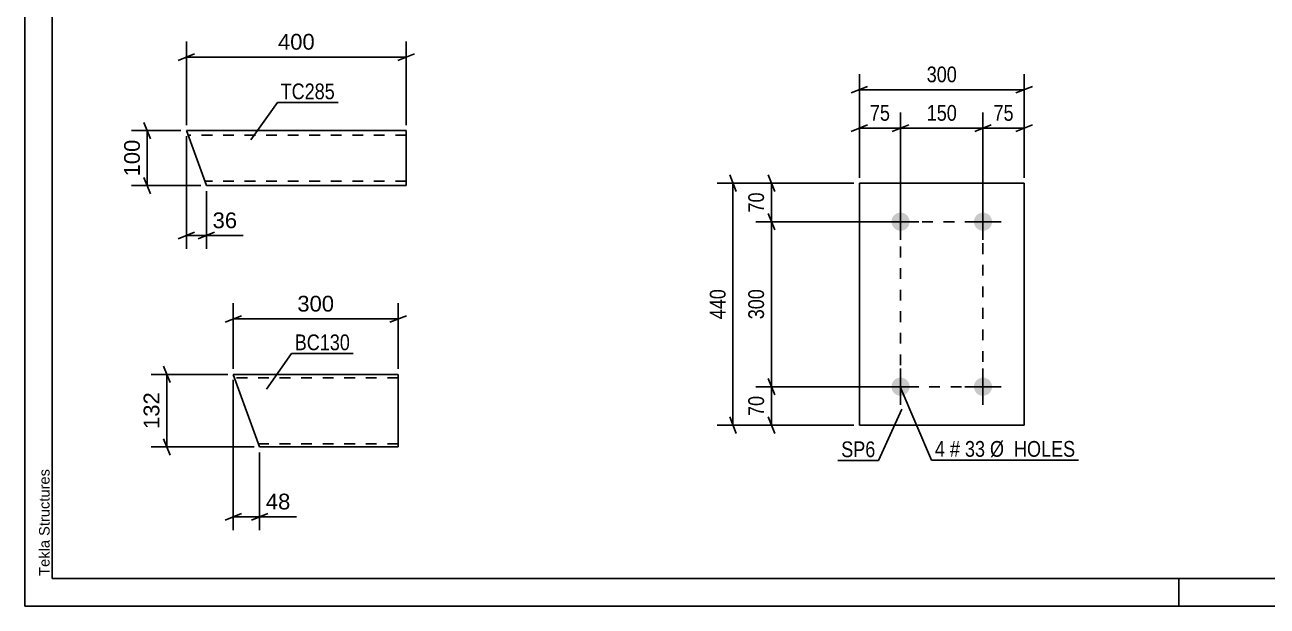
# Model space of a CAD drawing. Header units: millimetres. Extents: x 0 to 420, y 0 to 297.
# Drawn here: x 0 to 226.1, y 0 to 105.7 of the extents above; entities that cross this region are included whole.
import ezdxf

# ---------------------------------------------------------------- set-up
doc = ezdxf.new("R2010")
doc.units = ezdxf.units.MM
doc.linetypes.add('DXK_LINE_DOT2', pattern=[3.9198, 1.9599, -1.9599])
doc.styles.add('Arial', font='ARIAL.TTF', dxfattribs={"height": 0.2})
doc.styles.add('Arial Narrow', font='ARIALN.TTF', dxfattribs={"height": 0.2})

# ---------------------------------------------------------------- blocks, each defined once
blk = doc.blocks.new('Unknown-284859174-1134')
at = {"color": 5, "linetype": 'Continuous'}
for p, q in [((0, 297), (0, 0)), ((5, 292), (5, 5)), ((0, 0), (0, 5)), ((5, 5), (415, 5)), ((210, 0), (210, 5)), ((0, 0), (420, 0))]:
    blk.add_line(p, q, dxfattribs=at)
at = {"color": 174, "linetype": 'Continuous', "style": 'Arial'}
blk.add_text('Tekla Structures', height=1.9102, rotation=90, dxfattribs=at).set_placement((4.5, 5.5))
blk = doc.blocks.new('Part-284859174-6633 - 6632')
at = {"color": 2, "linetype": 'Continuous'}
for p, q in [((67.93, 42.14), (37.93, 42.14)), ((42.73, 28.94), (37.93, 42.14)), ((67.93, 42.14), (67.93, 42.05)), ((67.93, 42.05), (67.93, 40.94)), ((67.93, 40.94), (67.93, 30.14)), ((67.93, 28.94), (67.93, 30.14)), ((67.93, 28.94), (42.73, 28.94))]:
    blk.add_line(p, q, dxfattribs=at)
at = {"color": 7, "linetype": 'DXK_LINE_DOT2'}
for p, q in [((67.93, 41.54), (38.15, 41.54)), ((67.93, 41.79), (67.93, 40.94)), ((67.93, 29.54), (42.52, 29.54)), ((42.61, 29.29), (42.73, 28.94)), ((67.93, 29.03), (67.93, 29.29)), ((67.93, 28.94), (67.93, 29.03))]:
    blk.add_line(p, q, dxfattribs=at)
blk = doc.blocks.new('Part-284859174-5397 - 5396')
at = {"color": 2, "linetype": 'Continuous'}
for p, q in [((151.87, 32.9), (151.87, 76.9)), ((151.87, 76.9), (181.87, 76.9)), ((181.87, 76.9), (181.87, 32.9)), ((181.87, 32.9), (151.87, 32.9))]:
    blk.add_line(p, q, dxfattribs=at)
blk = doc.blocks.new('Bolt-284859174-5398 - 5396')
at = {"linetype": 'Continuous'}
for points in [[(159.37, 71.55, -1), (159.37, 68.25, -1)], [(174.37, 71.55, -1), (174.37, 68.25, -1)], [(159.37, 41.55, -1), (159.37, 38.25, -1)], [(174.37, 41.55, -1), (174.37, 38.25, -1)]]:
    blk.add_hatch(color=1, dxfattribs=at).paths.add_polyline_path(points)
at = {"color": 1, "linetype": 'Continuous'}
for p, q in [((159.37, 73.2), (159.37, 66.6)), ((174.37, 73.2), (174.37, 66.6)), ((156.07, 69.9), (162.67, 69.9)), ((171.07, 69.9), (177.67, 69.9)), ((159.37, 43.2), (159.37, 36.6)), ((174.37, 43.2), (174.37, 36.6)), ((156.07, 39.9), (162.67, 39.9)), ((171.07, 39.9), (177.67, 39.9))]:
    blk.add_line(p, q, dxfattribs=at)
blk = doc.blocks.new('Part-284859174-6616 - 6615')
at = {"color": 2, "linetype": 'Continuous'}
for p, q in [((69.4, 86.46), (29.4, 86.46)), ((33.04, 76.46), (29.4, 86.46)), ((69.4, 86.46), (69.4, 84.86)), ((69.4, 84.86), (69.4, 76.46)), ((69.4, 76.46), (33.04, 76.46))]:
    blk.add_line(p, q, dxfattribs=at)
at = {"color": 7, "linetype": 'DXK_LINE_DOT2'}
for p, q in [((69.4, 85.66), (29.69, 85.66)), ((69.4, 77.26), (32.75, 77.26))]:
    blk.add_line(p, q, dxfattribs=at)
blk = doc.blocks.new('Rectangle-284859174-6837 - 5396')
at = {"color": 1, "linetype": 'DXK_LINE_DOT2'}
blk.add_lwpolyline([(159.37, 69.9), (174.37, 69.9), (174.37, 39.9), (159.37, 39.9), (159.37, 69.9)], close=True, dxfattribs=at)
blk = doc.blocks.new('StraightDimension-284859174-6744 - 6632')
at = {"color": 7, "linetype": 'Continuous'}
for p, q in [((26.43, 40.64), (25.23, 43.64)), ((36.93, 42.14), (22.98, 42.14)), ((25.83, 28.94), (25.83, 42.14)), ((25.23, 30.44), (26.43, 27.44)), ((41.73, 28.94), (22.98, 28.94))]:
    blk.add_line(p, q, dxfattribs=at)
at = {"color": 0}
blk.add_wipeout([(25.08, 39.48), (20.88, 39.48), (20.88, 31.61), (25.08, 31.61)], dxfattribs=at)
at = {"color": 3, "style": 'Arial'}
blk.add_text('132', height=2.865, rotation=90.0002, dxfattribs=at).set_placement((24.48, 32.21))
blk = doc.blocks.new('StraightDimension-284859174-6715 - 6632')
at = {"color": 7, "linetype": 'Continuous'}
for p, q in [((37.93, 43.14), (37.93, 55.06)), ((67.93, 43.14), (67.93, 55.06)), ((39.43, 52.81), (36.43, 51.61)), ((37.93, 52.21), (67.93, 52.21)), ((66.43, 51.61), (69.43, 52.81))]:
    blk.add_line(p, q, dxfattribs=at)
at = {"color": 0}
blk.add_wipeout([(56.87, 52.96), (56.87, 57.16), (48.99, 57.16), (48.99, 52.96)], dxfattribs=at)
at = {"color": 3, "style": 'Arial'}
blk.add_text('300', height=2.865, dxfattribs=at).set_placement((49.59, 53.56))
blk = doc.blocks.new('StraightDimension-284859174-6726 - 6632')
at = {"color": 7, "linetype": 'Continuous'}
for p, q in [((37.93, 41.14), (37.93, 13.83)), ((42.73, 27.94), (42.73, 13.83)), ((36.43, 15.63), (39.43, 16.83)), ((37.93, 16.23), (42.73, 16.23)), ((44.23, 16.83), (41.23, 15.63))]:
    blk.add_line(p, q, dxfattribs=at)
at = {"color": 0}
blk.add_wipeout([(48.91, 16.98), (48.91, 21.18), (43.26, 21.18), (43.26, 16.98)], dxfattribs=at)
at = {"color": 7, "linetype": 'Continuous'}
blk.add_line((42.73, 16.23), (49.43, 16.23), dxfattribs=at)
blk.add_line((42.73, 16.23), (49.43, 16.23), dxfattribs=at)
at = {"color": 3, "style": 'Arial'}
blk.add_text('48', height=2.865, dxfattribs=at).set_placement((43.86, 17.58))
blk = doc.blocks.new('StraightDimension-284859174-5600 - 5396')
at = {"color": 7, "linetype": 'Continuous'}
for p, q in [((150.87, 76.9), (133.02, 76.9)), ((135.27, 78.4), (136.47, 75.4)), ((135.87, 69.9), (135.87, 76.9)), ((136.47, 68.4), (135.27, 71.4)), ((158.37, 69.9), (133.02, 69.9))]:
    blk.add_line(p, q, dxfattribs=at)
at = {"color": 0}
blk.add_wipeout([(135.12, 75.83), (130.92, 75.83), (130.92, 70.97), (135.12, 70.97)], dxfattribs=at)
at = {"color": 3, "style": 'Arial Narrow'}
blk.add_text('70', height=2.863, rotation=90.0002, dxfattribs=at).set_placement((134.52, 71.57))
blk = doc.blocks.new('StraightDimension-284859174-5601 - 5396')
at = {"color": 7, "linetype": 'Continuous'}
for p, q in [((136.47, 68.4), (135.27, 71.4)), ((158.37, 69.9), (133.02, 69.9)), ((135.87, 39.9), (135.87, 69.9)), ((135.27, 41.4), (136.47, 38.4)), ((158.37, 39.9), (133.02, 39.9))]:
    blk.add_line(p, q, dxfattribs=at)
at = {"color": 0}
blk.add_wipeout([(135.12, 58.24), (130.92, 58.24), (130.92, 51.56), (135.12, 51.56)], dxfattribs=at)
at = {"color": 3, "style": 'Arial Narrow'}
blk.add_text('300', height=2.863, rotation=90.0002, dxfattribs=at).set_placement((134.52, 52.16))
blk = doc.blocks.new('StraightDimension-284859174-5602 - 5396')
at = {"color": 7, "linetype": 'Continuous'}
for p, q in [((135.27, 41.4), (136.47, 38.4)), ((158.37, 39.9), (133.02, 39.9)), ((135.87, 32.9), (135.87, 39.9)), ((136.47, 31.4), (135.27, 34.4)), ((150.87, 32.9), (133.02, 32.9))]:
    blk.add_line(p, q, dxfattribs=at)
at = {"color": 0}
blk.add_wipeout([(135.12, 38.83), (130.92, 38.83), (130.92, 33.97), (135.12, 33.97)], dxfattribs=at)
at = {"color": 3, "style": 'Arial Narrow'}
blk.add_text('70', height=2.863, rotation=90.0002, dxfattribs=at).set_placement((134.52, 34.57))
blk = doc.blocks.new('StraightDimension-284859174-5612 - 5396')
at = {"color": 7, "linetype": 'Continuous'}
for p, q in [((150.87, 76.9), (126.02, 76.9)), ((129.47, 75.4), (128.27, 78.4)), ((128.87, 32.9), (128.87, 76.9)), ((128.27, 34.4), (129.47, 31.4)), ((150.87, 32.9), (126.02, 32.9))]:
    blk.add_line(p, q, dxfattribs=at)
at = {"color": 0}
blk.add_wipeout([(128.12, 58.24), (123.92, 58.24), (123.92, 51.56), (128.12, 51.56)], dxfattribs=at)
at = {"color": 3, "style": 'Arial Narrow'}
blk.add_text('440', height=2.863, rotation=90.0002, dxfattribs=at).set_placement((127.52, 52.16))
blk = doc.blocks.new('StraightDimension-284859174-5616 - 5396')
at = {"color": 7, "linetype": 'Continuous'}
for p, q in [((174.37, 70.9), (174.37, 89.75)), ((181.87, 77.9), (181.87, 89.75)), ((172.87, 86.3), (175.87, 87.5)), ((174.37, 86.9), (181.87, 86.9)), ((183.37, 87.5), (180.37, 86.3))]:
    blk.add_line(p, q, dxfattribs=at)
at = {"color": 0}
blk.add_wipeout([(180.55, 87.65), (180.55, 91.85), (175.69, 91.85), (175.69, 87.65)], dxfattribs=at)
at = {"color": 3, "style": 'Arial Narrow'}
blk.add_text('75', height=2.863, dxfattribs=at).set_placement((176.29, 88.25))
blk = doc.blocks.new('StraightDimension-284859174-5617 - 5396')
at = {"color": 7, "linetype": 'Continuous'}
for p, q in [((159.37, 70.9), (159.37, 89.75)), ((174.37, 70.9), (174.37, 89.75)), ((160.87, 87.5), (157.87, 86.3)), ((159.37, 86.9), (174.37, 86.9)), ((172.87, 86.3), (175.87, 87.5))]:
    blk.add_line(p, q, dxfattribs=at)
at = {"color": 0}
blk.add_wipeout([(170.21, 87.65), (170.21, 91.85), (163.53, 91.85), (163.53, 87.65)], dxfattribs=at)
at = {"color": 3, "style": 'Arial Narrow'}
blk.add_text('150', height=2.863, dxfattribs=at).set_placement((164.13, 88.25))
blk = doc.blocks.new('StraightDimension-284859174-5618 - 5396')
at = {"color": 7, "linetype": 'Continuous'}
for p, q in [((151.87, 77.9), (151.87, 89.75)), ((159.37, 70.9), (159.37, 89.75)), ((150.37, 86.3), (153.37, 87.5)), ((151.87, 86.9), (159.37, 86.9)), ((160.87, 87.5), (157.87, 86.3))]:
    blk.add_line(p, q, dxfattribs=at)
at = {"color": 0}
blk.add_wipeout([(158.05, 87.65), (158.05, 91.85), (153.19, 91.85), (153.19, 87.65)], dxfattribs=at)
at = {"color": 3, "style": 'Arial Narrow'}
blk.add_text('75', height=2.863, dxfattribs=at).set_placement((153.79, 88.25))
blk = doc.blocks.new('StraightDimension-284859174-5628 - 5396')
at = {"color": 7, "linetype": 'Continuous'}
for p, q in [((151.87, 77.9), (151.87, 96.75)), ((181.87, 77.9), (181.87, 96.75)), ((153.37, 94.5), (150.37, 93.3)), ((151.87, 93.9), (181.87, 93.9)), ((180.37, 93.3), (183.37, 94.5))]:
    blk.add_line(p, q, dxfattribs=at)
at = {"color": 0}
blk.add_wipeout([(170.21, 94.65), (170.21, 98.85), (163.53, 98.85), (163.53, 94.65)], dxfattribs=at)
at = {"color": 3, "style": 'Arial Narrow'}
blk.add_text('300', height=2.863, dxfattribs=at).set_placement((164.13, 95.25))
blk = doc.blocks.new('StraightDimension-284859174-6690 - 6615')
at = {"color": 7, "linetype": 'Continuous'}
for p, q in [((28.4, 86.46), (19.43, 86.46)), ((21.68, 87.96), (22.88, 84.96)), ((22.28, 76.46), (22.28, 86.46)), ((22.88, 74.96), (21.68, 77.96)), ((32.04, 76.46), (19.43, 76.46))]:
    blk.add_line(p, q, dxfattribs=at)
at = {"color": 0}
blk.add_wipeout([(21.53, 85.4), (17.33, 85.4), (17.33, 77.53), (21.53, 77.53)], dxfattribs=at)
at = {"color": 3, "style": 'Arial'}
blk.add_text('100', height=2.865, rotation=90.0002, dxfattribs=at).set_placement((20.93, 78.13))
blk = doc.blocks.new('StraightDimension-284859174-6671 - 6615')
at = {"color": 7, "linetype": 'Continuous'}
for p, q in [((29.4, 85.46), (29.4, 64.97)), ((33.04, 75.46), (33.04, 64.97)), ((27.9, 66.77), (30.9, 67.97)), ((34.54, 67.97), (31.54, 66.77)), ((29.4, 67.37), (33.04, 67.37))]:
    blk.add_line(p, q, dxfattribs=at)
at = {"color": 0}
blk.add_wipeout([(39.21, 68.12), (39.21, 72.32), (33.57, 72.32), (33.57, 68.12)], dxfattribs=at)
at = {"color": 7, "linetype": 'Continuous'}
blk.add_line((33.04, 67.37), (39.74, 67.37), dxfattribs=at)
blk.add_line((33.04, 67.37), (39.74, 67.37), dxfattribs=at)
at = {"color": 3, "style": 'Arial'}
blk.add_text('36', height=2.865, dxfattribs=at).set_placement((34.17, 68.72))
blk = doc.blocks.new('StraightDimension-284859174-6660 - 6615')
at = {"color": 7, "linetype": 'Continuous'}
for p, q in [((29.4, 87.46), (29.4, 102.68)), ((69.4, 87.46), (69.4, 102.68)), ((30.9, 100.43), (27.9, 99.23)), ((29.4, 99.83), (69.4, 99.83)), ((67.9, 99.23), (70.9, 100.43))]:
    blk.add_line(p, q, dxfattribs=at)
at = {"color": 0}
blk.add_wipeout([(53.34, 100.58), (53.34, 104.78), (45.47, 104.78), (45.47, 100.58)], dxfattribs=at)
at = {"color": 3, "style": 'Arial'}
blk.add_text('400', height=2.865, dxfattribs=at).set_placement((46.07, 101.18))
blk = doc.blocks.new('Mark-284859174-6768 - 6632')
at = {"color": 0}
blk.add_wipeout([(59.17, 46.53), (59.17, 49.53), (49.12, 49.53), (49.12, 46.53)], dxfattribs=at)
blk.add_wipeout([(59.17, 46.53), (59.17, 49.53), (49.12, 49.53), (49.12, 46.53)], dxfattribs=at)
at = {"color": 30, "linetype": 'Continuous'}
for p, q in [((43.96, 39.47), (48.52, 45.93)), ((48.52, 45.93), (59.77, 45.93))]:
    blk.add_line(p, q, dxfattribs=at)
at = {"color": 3, "style": 'Arial Narrow'}
blk.add_text('BC130', height=2.863, dxfattribs=at).set_placement((49.12, 46.53))
blk = doc.blocks.new('Mark-284859174-5798 - 5396')
at = {"color": 0}
blk.add_wipeout([(154.78, 27.09), (154.78, 30.09), (148.57, 30.09), (148.57, 27.09)], dxfattribs=at)
blk.add_wipeout([(154.78, 27.09), (154.78, 30.09), (148.57, 30.09), (148.57, 27.09)], dxfattribs=at)
at = {"color": 30, "linetype": 'Continuous'}
for p in [(159.62, 35.84), (147.97, 26.49)]:
    blk.add_line(p, (155.38, 26.49), dxfattribs=at)
at = {"color": 3, "style": 'Arial Narrow'}
blk.add_text('SP6', height=2.863, dxfattribs=at).set_placement((148.57, 27.09))
blk = doc.blocks.new('Mark-284859174-5801 - 5396')
at = {"color": 0}
blk.add_wipeout([(167.46, 27.16), (167.46, 30.16), (165.63, 30.16), (165.63, 27.16)], dxfattribs=at)
blk.add_wipeout([(167.46, 27.16), (167.46, 30.16), (165.63, 30.16), (165.63, 27.16)], dxfattribs=at)
at = {"color": 7, "linetype": 'Continuous'}
blk.add_line((159.32, 39.87), (165.03, 26.56), dxfattribs=at)
at = {"color": 0}
blk.add_wipeout([(170.19, 27.16), (170.19, 30.16), (168.36, 30.16), (168.36, 27.16)], dxfattribs=at)
blk.add_wipeout([(170.19, 27.16), (170.19, 30.16), (168.36, 30.16), (168.36, 27.16)], dxfattribs=at)
at = {"color": 3, "style": 'Arial Narrow'}
blk.add_text('4', height=2.86, dxfattribs=at).set_placement((165.63, 27.16))
at = {"color": 0}
blk.add_wipeout([(174.74, 27.16), (174.74, 30.16), (171.09, 30.16), (171.09, 27.16)], dxfattribs=at)
blk.add_wipeout([(174.74, 27.16), (174.74, 30.16), (171.09, 30.16), (171.09, 27.16)], dxfattribs=at)
at = {"color": 3, "style": 'Arial Narrow'}
blk.add_text('#', height=2.86, dxfattribs=at).set_placement((168.36, 27.16))
at = {"color": 0}
blk.add_wipeout([(191.17, 27.16), (191.17, 30.16), (175.64, 30.16), (175.64, 27.16)], dxfattribs=at)
blk.add_wipeout([(191.17, 27.16), (191.17, 30.16), (175.64, 30.16), (175.64, 27.16)], dxfattribs=at)
at = {"color": 7, "linetype": 'Continuous'}
blk.add_line((165.03, 26.56), (191.77, 26.56), dxfattribs=at)
at = {"color": 3, "style": 'Arial Narrow'}
for s, p in [('33', (171.09, 27.16)), ('Ø  HOLES', (175.64, 27.16))]:
    blk.add_text(s, height=2.863, dxfattribs=at).set_placement(p)
blk = doc.blocks.new('Mark-284859174-7152 - 6615')
at = {"color": 0}
blk.add_wipeout([(56.41, 92.16), (56.41, 95.16), (46.55, 95.16), (46.55, 92.16)], dxfattribs=at)
blk.add_wipeout([(56.41, 92.16), (56.41, 95.16), (46.55, 95.16), (46.55, 92.16)], dxfattribs=at)
at = {"color": 30, "linetype": 'Continuous'}
for p, q in [((41.15, 84.79), (45.95, 91.56)), ((45.95, 91.56), (57.01, 91.56))]:
    blk.add_line(p, q, dxfattribs=at)
at = {"color": 3, "style": 'Arial Narrow'}
blk.add_text('TC285', height=2.863, dxfattribs=at).set_placement((46.55, 92.16))

msp = doc.modelspace()

# ---------------------------------------------------------------- block references
for name in ['Unknown-284859174-1134', 'Part-284859174-6616 - 6615', 'Part-284859174-5397 - 5396', 'Bolt-284859174-5398 - 5396', 'Rectangle-284859174-6837 - 5396', 'Part-284859174-6633 - 6632']:
    msp.add_blockref(name, (0, 0))

# ---------------------------------------------------------------- next in the draw order: block references
for name in ['StraightDimension-284859174-5616 - 5396', 'StraightDimension-284859174-6690 - 6615', 'StraightDimension-284859174-5600 - 5396', 'StraightDimension-284859174-6744 - 6632']:
    msp.add_blockref(name, (0, 0))

# ---------------------------------------------------------------- next in the draw order: block references
for name in ['StraightDimension-284859174-6660 - 6615', 'StraightDimension-284859174-6671 - 6615', 'StraightDimension-284859174-5601 - 5396', 'StraightDimension-284859174-6715 - 6632', 'StraightDimension-284859174-6726 - 6632']:
    msp.add_blockref(name, (0, 0))

# ---------------------------------------------------------------- next in the draw order: block references
for name in ['Mark-284859174-7152 - 6615', 'StraightDimension-284859174-5617 - 5396', 'Mark-284859174-6768 - 6632', 'StraightDimension-284859174-5602 - 5396']:
    msp.add_blockref(name, (0, 0))

# ---------------------------------------------------------------- next in the draw order: block references
msp.add_blockref('StraightDimension-284859174-5612 - 5396', (0, 0))

# ---------------------------------------------------------------- next in the draw order: block references
for name in ['StraightDimension-284859174-5618 - 5396', 'Mark-284859174-5798 - 5396']:
    msp.add_blockref(name, (0, 0))

# ---------------------------------------------------------------- next in the draw order: block references
for name in ['StraightDimension-284859174-5628 - 5396', 'Mark-284859174-5801 - 5396']:
    msp.add_blockref(name, (0, 0))

doc.saveas('drawing.dxf')
